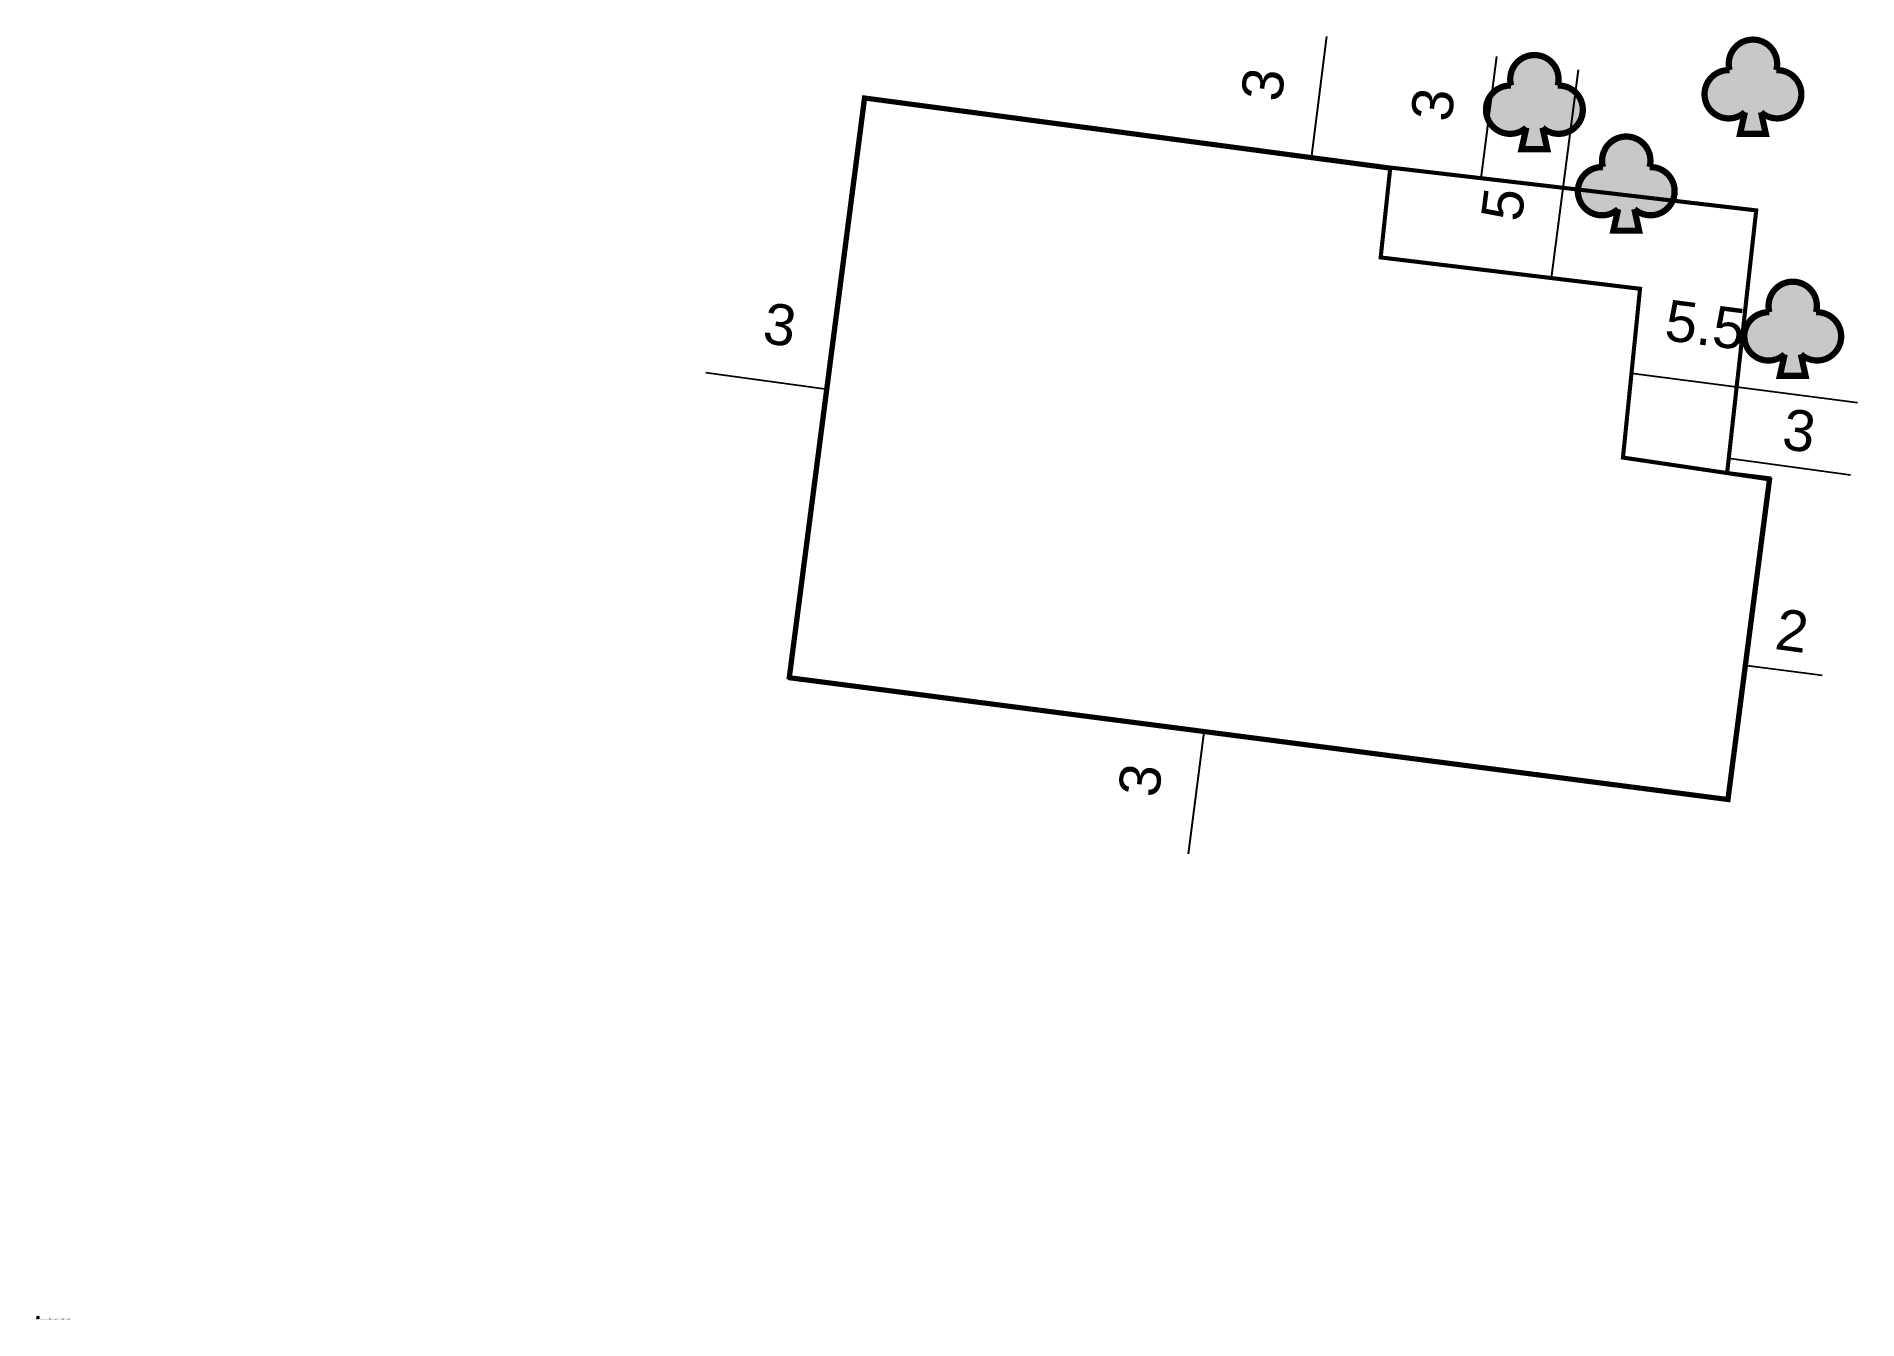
# Model space of a CAD drawing. Extents: x 185843.5 to 185888, y 655868.4 to 655899.8.
import ezdxf
from ezdxf.enums import TextEntityAlignment as Align

# ---------------------------------------------------------------- set-up
doc = ezdxf.new("R2010")
doc.units = 0
doc.header["$LTSCALE"] = 0.2
doc.header["$MEASUREMENT"] = 0
doc.linetypes.add('KB', pattern=[11, 7, -1.5, 1, -1.5])
doc.linetypes.add('Over', pattern=[13.5, 7, -1.5, 1, -1.5, 1, -1.5])
for name, color, linetype in [('dim', 13, 'Continuous'), ('HEB_ENTITY', 5, 'Continuous'), ('likb', 242, 'KB'), ('likbover', 242, 'Over'), ('Symbols', 7, 'Continuous'), ('VER', 1, 'Continuous')]:
    doc.layers.add(name, color=color, linetype=linetype)
doc.styles.add('iso', font='iso.shx')
doc.styles.add('MAVAT_ADP_STYLE', font='arial.ttf')

# ---------------------------------------------------------------- blocks, each defined once
blk = doc.blocks.new('VER')
for points in [[(-1.5, 1, 0.2, 0.2, 0), (1.5, 1, 0.2, 0.2, 0), (1.5, 1, 0.2, 0.2, 0)], [(0, 1, 0.2, 0.2, 0), (0, 0, 0.2, 0.2, 0), (0, -1.5, 0.2, 0.2, 0)]]:
    blk.add_lwpolyline(points, format="xyseb")
blk.add_circle((0, 0), 2)
at = {"style": 'MAVAT_ADP_STYLE'}
blk.add_attdef('VER_NO', (-4, -5), '', height=2, dxfattribs=at)
blk = doc.blocks.new('HEB_ENTITY')
at = {"style": 'MAVAT_ADP_STYLE'}
for tag in ['BLKNAME', 'PROMPT', 'BLKNUM', 'HEIGHT', 'XBASE', 'YBASE', 'WIDTH', 'TAG', 'VAL']:
    blk.add_attdef(tag, text='', height=2, dxfattribs=at).set_placement((0, 0), align=Align.MIDDLE_CENTER)
blk = doc.blocks.new('dim')
at = {"style": 'MAVAT_ADP_STYLE'}
blk.add_attdef('NUMBER', text='', height=2, dxfattribs=at).set_placement((0, 0), align=Align.MIDDLE_CENTER)
blk = doc.blocks.new('tshimur')
at = {"layer": 'Symbols'}
h = blk.add_hatch(color=22, dxfattribs=at)
edge = h.paths.add_edge_path()
edge.add_arc((-0.15, 3.89), 3.85, 344.6954, 555.3046)
edge.add_arc((-4.02, -0.97), 3.85, 87.7545, 311.9945)
edge.add_line((-1.44, -3.83), (-2.2, -7.26))
edge.add_line((-2.2, -7.26), (1.89, -7.26))
edge.add_line((1.89, -7.26), (1.14, -3.83))
edge.add_arc((3.71, -0.97), 3.85, 228.0055, 452.2455)
at = {"layer": 'Symbols', "const_width": 1}
blk.add_lwpolyline([(3.56, 2.88, 1.310423), (-3.87, 2.88, 1.485915), (-1.44, -3.83), (-2.2, -7.26), (1.89, -7.26), (1.14, -3.83, 1.485915)], format="xyb", close=True, dxfattribs=at)
blk = doc.blocks.new('takira')
at = {"layer": 'Symbols'}
h = blk.add_hatch(color=50, dxfattribs=at)
edge = h.paths.add_edge_path()
edge.add_arc((-0.15, 3.18), 3.85, 344.6954, 555.3046)
edge.add_arc((-4.02, -1.68), 3.85, 87.7545, 311.9945)
edge.add_line((-1.44, -4.54), (-2.2, -7.98))
edge.add_line((-2.2, -7.98), (1.89, -7.98))
edge.add_line((1.89, -7.98), (1.14, -4.54))
edge.add_arc((3.71, -1.68), 3.85, 228.0055, 452.2455)
at = {"layer": 'Symbols', "const_width": 1}
blk.add_lwpolyline([(3.56, 2.16, 1.310423), (-3.87, 2.16, 1.485915), (-1.44, -4.54), (-2.2, -7.98), (1.89, -7.98), (1.14, -4.54, 1.485915)], format="xyb", close=True, dxfattribs=at)

msp = doc.modelspace()

# ---------------------------------------------------------------- linework, layer by layer
at = {"layer": 'dim'}
for points in [[(185874.622, 655896.834), (185875.001, 655899.81)], [(185878.77, 655896.343), (185879.149, 655899.319)], [(185880.489, 655893.902), (185881.149, 655898.989)], [(185859.825, 655891.596), (185862.797, 655891.189)], [(185882.442, 655891.578), (185887.964, 655890.861)], [(185884.817, 655889.497), (185887.79, 655889.091)], [(185885.208, 655884.441), (185887.099, 655884.195)], [(185871.623, 655879.829), (185872.002, 655882.805)]]:
    msp.add_lwpolyline(points, dxfattribs=at)
at = {"layer": 'likb', "const_width": 0.1}
msp.add_lwpolyline([(185885.828, 655888.98), (185882.233, 655889.515), (185882.65, 655893.641), (185876.314, 655894.407), (185876.546, 655896.577), (185863.719, 655898.289), (185861.879, 655884.119), (185883.696, 655881.286), (185884.811, 655881.142)], close=True, dxfattribs=at)
at = {"layer": 'likbover', "const_width": 0.1, "flags": 128}
msp.add_lwpolyline([(185885.801, 655889.009), (185884.777, 655889.136), (185885.488, 655895.557), (185876.519, 655896.607), (185876.519, 655896.607), (185863.692, 655898.319), (185861.853, 655884.148), (185883.67, 655881.316), (185884.784, 655881.171)], close=True, dxfattribs=at)

# ---------------------------------------------------------------- block references
at = {"layer": 'dim'}
ref = msp.add_blockref('dim', (185873.437, 655898.636), dxfattribs=dict(at, xscale=0.1, yscale=0.1, zscale=0.1, rotation=82.74419442298765))
ref.add_attrib('NUMBER', '3', dxfattribs={"layer": '0', "height": 1, "rotation": 82.7442, "style": 'MAVAT_ADP_STYLE'}).set_placement((185873.437, 655898.636), align=Align.MIDDLE_CENTER)
ref = msp.add_blockref('dim', (185877.585, 655898.145), dxfattribs=dict(at, xscale=0.1, yscale=0.1, zscale=0.1, rotation=82.74419442298765))
ref.add_attrib('NUMBER', '3', dxfattribs={"layer": '0', "height": 1, "rotation": 82.7442, "style": 'MAVAT_ADP_STYLE'}).set_placement((185877.585, 655898.145), align=Align.MIDDLE_CENTER)
ref = msp.add_blockref('dim', (185879.303, 655895.704), dxfattribs=dict(at, xscale=0.1, yscale=0.1, zscale=0.1, rotation=82.74419442298765))
ref.add_attrib('NUMBER', '5', dxfattribs={"layer": '0', "height": 1, "rotation": 82.7442, "style": 'MAVAT_ADP_STYLE'}).set_placement((185879.303, 655895.704), align=Align.MIDDLE_CENTER)
ref = msp.add_blockref('dim', (185861.638, 655892.764), dxfattribs=dict(at, xscale=0.1, yscale=0.1, zscale=0.1, rotation=352.2143913421291))
ref.add_attrib('NUMBER', '3', dxfattribs={"layer": '0', "height": 1, "rotation": 352.2144, "style": 'MAVAT_ADP_STYLE'}).set_placement((185861.638, 655892.764), align=Align.MIDDLE_CENTER)
ref = msp.add_blockref('dim', (185884.244, 655892.763), dxfattribs=dict(at, xscale=0.1000000000000001, yscale=0.1000000000000001, zscale=0.1000000000000001, rotation=352.7356821341155))
ref.add_attrib('NUMBER', '5.5', dxfattribs={"layer": '0', "height": 1, "rotation": 352.7357, "style": 'MAVAT_ADP_STYLE'}).set_placement((185884.244, 655892.763), align=Align.MIDDLE_CENTER)
ref = msp.add_blockref('dim', (185886.539, 655890.175), dxfattribs=dict(at, xscale=0.09999999999999996, yscale=0.09999999999999996, zscale=0.09999999999999996, rotation=352.2143913421291))
ref.add_attrib('NUMBER', '3', dxfattribs={"layer": '0', "height": 1, "rotation": 352.2144, "style": 'MAVAT_ADP_STYLE'}).set_placement((185886.539, 655890.175), align=Align.MIDDLE_CENTER)
ref = msp.add_blockref('dim', (185886.365, 655885.283), dxfattribs=dict(at, xscale=0.09999999999999996, yscale=0.09999999999999996, zscale=0.09999999999999996, rotation=352.2143913421291))
ref.add_attrib('NUMBER', '2', dxfattribs={"layer": '0', "height": 1, "rotation": 352.2144, "style": 'MAVAT_ADP_STYLE'}).set_placement((185886.365, 655885.283), align=Align.MIDDLE_CENTER)
ref = msp.add_blockref('dim', (185870.437, 655881.631), dxfattribs=dict(at, xscale=0.1, yscale=0.1, zscale=0.1, rotation=82.74419442298765))
ref.add_attrib('NUMBER', '3', dxfattribs={"layer": '0', "height": 1, "rotation": 82.7442, "style": 'MAVAT_ADP_STYLE'}).set_placement((185870.437, 655881.631), align=Align.MIDDLE_CENTER)
at = {"layer": 'HEB_ENTITY'}
ref = msp.add_blockref('HEB_ENTITY', (185873.437, 655898.636), dxfattribs=dict(at, xscale=0.1, yscale=0.1, zscale=0.1, rotation=82.74419442298765))
ref.add_attrib('VAL', '3', dxfattribs={"layer": '0', "height": 1, "rotation": 82.7442, "style": 'MAVAT_ADP_STYLE'}).set_placement((185873.437, 655898.636), align=Align.MIDDLE_CENTER)
ref = msp.add_blockref('HEB_ENTITY', (185877.585, 655898.145), dxfattribs=dict(at, xscale=0.1, yscale=0.1, zscale=0.1, rotation=82.74419442298765))
ref.add_attrib('VAL', '3', dxfattribs={"layer": '0', "height": 1, "rotation": 82.7442, "style": 'MAVAT_ADP_STYLE'}).set_placement((185877.585, 655898.145), align=Align.MIDDLE_CENTER)
ref = msp.add_blockref('HEB_ENTITY', (185879.303, 655895.704), dxfattribs=dict(at, xscale=0.1, yscale=0.1, zscale=0.1, rotation=82.74419442298765))
ref.add_attrib('VAL', '5', dxfattribs={"layer": '0', "height": 1, "rotation": 82.7442, "style": 'MAVAT_ADP_STYLE'}).set_placement((185879.303, 655895.704), align=Align.MIDDLE_CENTER)
ref = msp.add_blockref('HEB_ENTITY', (185861.638, 655892.764), dxfattribs=dict(at, xscale=0.1, yscale=0.1, zscale=0.1, rotation=352.2143913421291))
ref.add_attrib('VAL', '3', dxfattribs={"layer": '0', "height": 1, "rotation": 352.2144, "style": 'MAVAT_ADP_STYLE'}).set_placement((185861.638, 655892.764), align=Align.MIDDLE_CENTER)
ref = msp.add_blockref('HEB_ENTITY', (185884.244, 655892.763), dxfattribs=dict(at, xscale=0.1000000000000001, yscale=0.1000000000000001, zscale=0.1000000000000001, rotation=352.7356821341155))
ref.add_attrib('VAL', '5.5', dxfattribs={"layer": '0', "height": 1, "rotation": 352.7357, "style": 'MAVAT_ADP_STYLE'}).set_placement((185884.244, 655892.763), align=Align.MIDDLE_CENTER)
ref = msp.add_blockref('HEB_ENTITY', (185886.539, 655890.175), dxfattribs=dict(at, xscale=0.09999999999999996, yscale=0.09999999999999996, zscale=0.09999999999999996, rotation=352.2143913421291))
ref.add_attrib('VAL', '3', dxfattribs={"layer": '0', "height": 1, "rotation": 352.2144, "style": 'MAVAT_ADP_STYLE'}).set_placement((185886.539, 655890.175), align=Align.MIDDLE_CENTER)
ref = msp.add_blockref('HEB_ENTITY', (185886.365, 655885.283), dxfattribs=dict(at, xscale=0.09999999999999996, yscale=0.09999999999999996, zscale=0.09999999999999996, rotation=352.2143913421291))
ref.add_attrib('VAL', '2', dxfattribs={"layer": '0', "height": 1, "rotation": 352.2144, "style": 'MAVAT_ADP_STYLE'}).set_placement((185886.365, 655885.283), align=Align.MIDDLE_CENTER)
ref = msp.add_blockref('HEB_ENTITY', (185870.437, 655881.631), dxfattribs=dict(at, xscale=0.1, yscale=0.1, zscale=0.1, rotation=82.74419442298765))
ref.add_attrib('VAL', '3', dxfattribs={"layer": '0', "height": 1, "rotation": 82.7442, "style": 'MAVAT_ADP_STYLE'}).set_placement((185870.437, 655881.631), align=Align.MIDDLE_CENTER)
at = {"layer": 'Symbols', "xscale": 0.1533201276800699, "yscale": 0.1533201276800699, "zscale": 0.1533201276800699}
for name, p in [('tshimur', (185885.432, 655898.544, 34.205)), ('tshimur', (185880.093, 655898.167, 34.232)), ('takira', (185882.337, 655896.285, 34.242)), ('tshimur', (185886.404, 655892.626, 34.386))]:
    msp.add_blockref(name, p, dxfattribs=at)
at = {"layer": 'VER'}
ref = msp.add_blockref('VER', (185843.513, 655868.495), dxfattribs=dict(at, xscale=0.01, yscale=0.01, zscale=0.01))
ref.add_attrib('VER_NO', '2.17.7400.15988_05-04-2020_08-52-57; 24-08-2021_16-43-22', (185843.473, 655868.445), dxfattribs={"layer": '0', "height": 0.02, "style": 'iso'})

doc.saveas('drawing.dxf')
